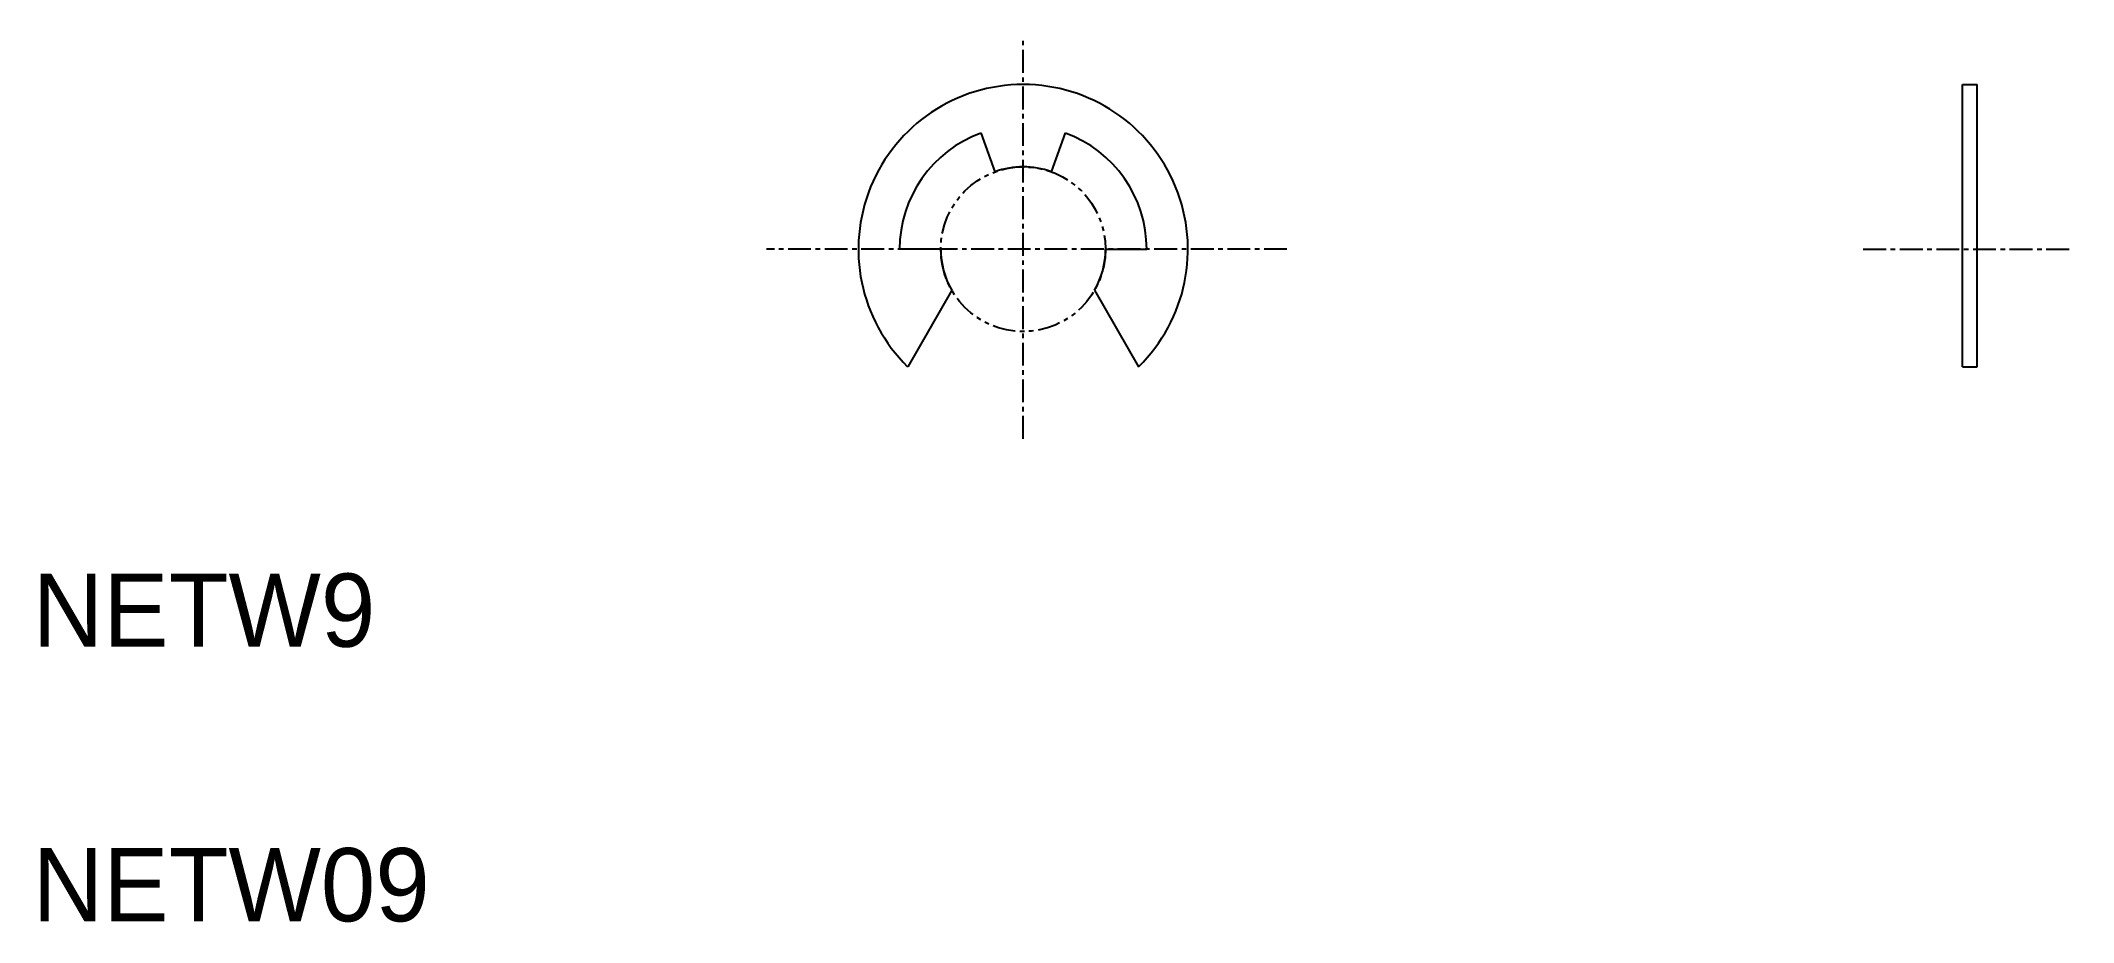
# Model space of a CAD drawing. Extents: x 10 to 121, y 10 to 58.
import ezdxf

# ---------------------------------------------------------------- set-up
doc = ezdxf.new("R2010")
doc.units = 0
doc.linetypes.add('CENTER', pattern=[2, 1.25, -0.25, 0.25, -0.25])
doc.linetypes.add('PHANTOM', pattern=[2.5, 1.25, -0.25, 0.25, -0.25, 0.25, -0.25])
doc.layers.get('0').update_dxf_attribs({"linetype": 'CONTINUOUS'})
doc.layers.add('CENTER', color=1, linetype='CENTER')

msp = doc.modelspace()

# ---------------------------------------------------------------- linework, layer by layer
at = {"color": 7, "linetype": 'CONTINUOUS'}
for p, q in [((115.42, 40.3), (115.42, 55.72)), ((115.42, 55.72), (116.22, 55.72)), ((116.22, 40.3), (116.22, 55.72)), ((62.58, 50.95), (61.81, 53.07)), ((65.65, 50.95), (66.42, 53.07)), ((59.61, 46.72), (57.36, 46.72)), ((68.61, 46.72), (70.86, 46.72)), ((60.21, 44.48), (57.81, 40.3)), ((68.01, 44.48), (70.42, 40.3)), ((64.11, 41.8), (64.11, 41.8)), ((115.42, 40.3), (116.22, 40.3))]:
    msp.add_line(p, q, dxfattribs=at)
at = {"color": 3, "linetype": 'PHANTOM'}
msp.add_circle((64.11, 46.72), 4.5, dxfattribs=at)
at = {"color": 7, "linetype": 'CONTINUOUS'}
for radius, start, end in [(9, 314.5104, 225.4896), (6.75, 110, 180), (6.75, 0, 70), (4.5, 70, 110), (4.5, 180, 209.9264), (4.5, 330.0736, 0)]:
    msp.add_arc((64.11, 46.72), radius, start, end, dxfattribs=at)
at = {"layer": 'CENTER', "color": 1, "linetype": 'CENTER'}
for p, q in [((64.11, 36.36), (64.11, 58.12)), ((78.52, 46.72), (50.09, 46.72)), ((64.11, 47.24), (64.11, 47.24)), ((110, 46.72), (121.48, 46.72))]:
    msp.add_line(p, q, dxfattribs=at)

# ---------------------------------------------------------------- texts
at = {"color": 7, "linetype": 'CONTINUOUS'}
for s, p in [('NETW9', (10, 25)), ('NETW09', (10, 10))]:
    msp.add_text(s, height=4, dxfattribs=at).set_placement(p)

doc.saveas('drawing.dxf')
